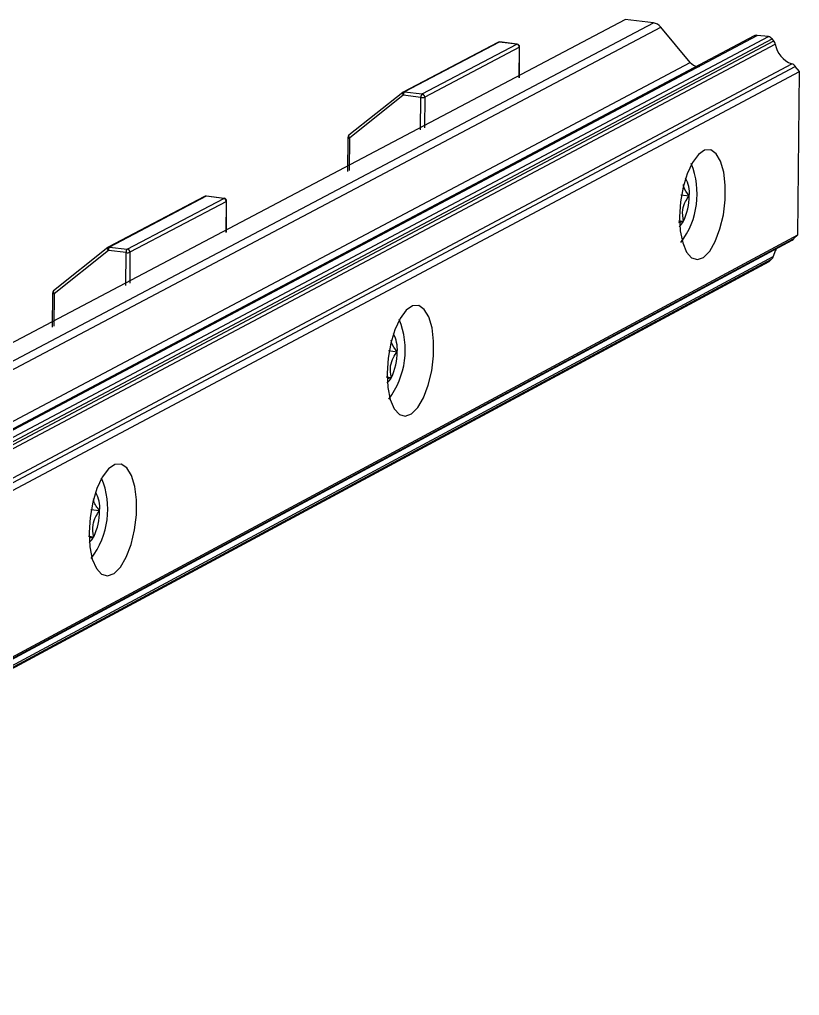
# Model space of a CAD drawing. Header units: millimetres. Extents: x 0 to 279, y 0 to 216.
# Drawn here: x 100.84 to 114.03, y 108.01 to 124.52 of the extents above; entities that cross this region are included whole.
import ezdxf

# ---------------------------------------------------------------- set-up
doc = ezdxf.new("R2010")
doc.units = ezdxf.units.MM

msp = doc.modelspace()

# ---------------------------------------------------------------- linework, layer by layer
at = {"color": 7, "linetype": 'Continuous', "lineweight": 25}
for p, q in [((83.455, 109.952), (111.081, 124.518)), ((111.557, 124.461), (111.081, 124.518)), ((112.181, 123.793), (111.682, 124.39)), ((85.372, 109.188), (113.594, 124.158)), ((113.263, 124.241), (85.375, 109.461)), ((108.926, 124.132), (107.324, 123.29)), ((108.95, 124.137), (107.349, 123.295)), ((109.247, 124.101), (108.95, 124.137)), ((109.253, 124.102), (108.956, 124.138)), ((113.502, 124.228), (113.312, 124.25)), ((113.594, 124.158), (113.565, 124.192)), ((107.646, 123.259), (109.247, 124.101)), ((109.291, 124.048), (107.69, 123.206)), ((109.291, 123.534), (109.295, 124.053)), ((85.366, 108.392), (114.029, 123.637)), ((85.367, 108.52), (113.958, 123.721)), ((85.368, 108.605), (113.899, 123.769)), ((112.344, 123.718), (112.307, 123.722)), ((114.029, 123.637), (113.958, 123.721)), ((114.002, 120.879), (114.029, 123.637)), ((107.318, 123.286), (106.408, 122.56)), ((107.349, 123.295), (107.646, 123.259)), ((107.328, 123.236), (106.417, 122.511)), ((107.625, 123.2), (107.328, 123.236)), ((106.389, 122.522), (106.384, 121.947)), ((103.967, 121.525), (102.335, 120.667)), ((103.992, 121.529), (102.36, 120.671)), ((102.659, 120.635), (104.29, 121.493)), ((104.29, 121.493), (103.992, 121.529)), ((104.296, 121.494), (103.998, 121.53)), ((112.02, 121.556), (112.165, 121.538)), ((104.335, 121.439), (102.704, 120.581)), ((104.335, 120.921), (104.339, 121.445)), ((111.982, 121.116), (112.067, 121.106)), ((85.358, 105.494), (114.002, 120.879)), ((85.359, 105.464), (113.93, 120.812)), ((113.93, 120.812), (114.002, 120.879)), ((85.359, 105.454), (113.905, 120.788)), ((102.329, 120.662), (101.413, 119.931)), ((102.36, 120.671), (102.659, 120.635)), ((102.339, 120.612), (101.422, 119.881)), ((102.638, 120.576), (102.339, 120.612)), ((85.361, 105.31), (113.558, 120.464)), ((85.361, 105.295), (113.514, 120.426)), ((113.529, 120.437), (113.558, 120.464)), ((101.394, 119.893), (101.39, 119.313)), ((107.078, 118.919), (107.225, 118.901)), ((107.038, 118.475), (107.126, 118.464)), ((102.042, 116.232), (102.192, 116.213)), ((102.002, 115.783), (102.092, 115.772))]:
    msp.add_line(p, q, dxfattribs=at)
at = {"color": 8, "linetype": 'Continuous', "lineweight": 25}
for p, q in [((83.95, 109.89), (111.557, 124.461)), ((84.167, 109.859), (111.682, 124.39)), ((85.372, 109.24), (113.565, 124.192)), ((85.373, 109.313), (113.502, 124.228)), ((85.375, 109.444), (113.312, 124.25)), ((85.372, 109.115), (113.62, 124.103)), ((109.287, 123.532), (109.291, 124.048)), ((85.318, 109.563), (112.181, 123.793)), ((85.382, 109.452), (112.307, 123.722)), ((107.62, 122.651), (107.625, 123.2)), ((107.69, 123.206), (107.686, 122.688)), ((106.417, 122.511), (106.413, 121.964)), ((104.331, 120.919), (104.335, 121.439)), ((85.361, 105.345), (113.585, 120.512)), ((102.634, 120.022), (102.638, 120.576)), ((102.704, 120.581), (102.7, 120.059)), ((85.361, 105.298), (113.529, 120.437)), ((101.422, 119.881), (101.419, 119.33))]:
    msp.add_line(p, q, dxfattribs=at)
at = {"color": 8, "linetype": 'Continuous', "lineweight": 25, "flags": 128}
for points in [[(108.956, 124.138), (108.954, 124.138), (108.95, 124.137)], [(109.253, 124.102), (109.251, 124.102), (109.247, 124.101)], [(109.291, 124.048), (109.294, 124.05), (109.295, 124.053), (109.295, 124.053)], [(107.318, 123.286), (107.316, 123.284), (107.314, 123.279), (107.313, 123.274), (107.313, 123.267), (107.315, 123.26), (107.318, 123.252), (107.323, 123.244), (107.328, 123.236)], [(106.389, 122.522), (106.389, 122.52), (106.392, 122.518), (106.396, 122.515), (106.402, 122.514), (106.409, 122.512), (106.417, 122.511)], [(106.408, 122.56), (106.406, 122.558), (106.403, 122.554), (106.402, 122.548), (106.403, 122.542), (106.405, 122.534), (106.408, 122.527), (106.412, 122.519), (106.417, 122.511)], [(103.998, 121.53), (103.996, 121.531), (103.992, 121.529)], [(104.296, 121.494), (104.294, 121.494), (104.29, 121.493)], [(104.335, 121.439), (104.338, 121.442), (104.339, 121.444), (104.339, 121.445)], [(102.329, 120.662), (102.327, 120.66), (102.324, 120.656), (102.324, 120.65), (102.324, 120.644), (102.326, 120.636), (102.329, 120.628), (102.333, 120.62), (102.339, 120.612)], [(101.394, 119.893), (101.394, 119.891), (101.397, 119.888), (101.401, 119.886), (101.407, 119.884), (101.414, 119.883), (101.422, 119.881)], [(101.413, 119.931), (101.411, 119.929), (101.408, 119.925), (101.407, 119.919), (101.408, 119.913), (101.41, 119.905), (101.413, 119.897), (101.417, 119.889), (101.422, 119.881)]]:
    msp.add_lwpolyline(points, dxfattribs=at)
at = {"color": 7, "linetype": 'Continuous', "lineweight": 25, "flags": 128}
for points in [[(112.001, 121.181), (112.013, 120.943), (112.053, 120.739), (112.118, 120.583), (112.203, 120.486), (112.302, 120.457), (112.407, 120.496), (112.511, 120.602), (112.605, 120.766), (112.684, 120.976), (112.741, 121.216), (112.771, 121.469), (112.774, 121.716), (112.748, 121.939), (112.695, 122.121), (112.619, 122.249), (112.527, 122.313), (112.424, 122.308), (112.319, 122.235), (112.218, 122.099), (112.131, 121.91), (112.062, 121.683), (112.018, 121.433), (112.001, 121.181)], [(107.054, 118.536), (107.067, 118.297), (107.108, 118.091), (107.174, 117.934), (107.261, 117.837), (107.361, 117.808), (107.469, 117.848), (107.574, 117.956), (107.67, 118.121), (107.75, 118.333), (107.808, 118.576), (107.839, 118.832), (107.841, 119.081), (107.814, 119.306), (107.76, 119.489), (107.683, 119.617), (107.588, 119.681), (107.483, 119.676), (107.376, 119.602), (107.274, 119.464), (107.185, 119.273), (107.115, 119.043), (107.071, 118.791), (107.054, 118.536)], [(102.013, 115.842), (102.026, 115.601), (102.068, 115.393), (102.136, 115.235), (102.225, 115.138), (102.327, 115.109), (102.437, 115.15), (102.544, 115.259), (102.642, 115.427), (102.723, 115.641), (102.782, 115.886), (102.813, 116.144), (102.815, 116.396), (102.787, 116.622), (102.731, 116.807), (102.653, 116.936), (102.556, 117), (102.449, 116.994), (102.34, 116.918), (102.236, 116.779), (102.145, 116.586), (102.075, 116.354), (102.03, 116.099), (102.013, 115.842)]]:
    msp.add_lwpolyline(points, dxfattribs=at)
at = {"color": 7, "linetype": 'Continuous', "lineweight": 25}
for centre, radius, start, end in [((111.53, 124.266), 0.197, 39.0388, 82.1562), ((108.95, 124.089), 0.0492, 82.5191, 119.204), ((113.302, 124.171), 0.0795, 82.7555, 119.3696), ((113.488, 124.13), 0.0985, 39.0519, 82.1638), ((113.511, 124.084), 0.11, 9.8845, 41.575), ((109.238, 124.049), 0.0529, 359.0377, 80.6909), ((109.246, 124.054), 0.0492, 359.7181, 82.5221), ((114.043, 124.173), 0.429, 189.3602, 250.3895), ((112.334, 123.917), 0.197, 219.042, 262.1454), ((113.868, 123.67), 0.104, 29.2609, 72.7135), ((107.348, 123.247), 0.0493, 119.2061, 128.2237), ((107.402, 123.243), 0.0742, 135.4924, 185.1367), ((107.699, 123.207), 0.0742, 135.5123, 185.1315), ((107.646, 123.337), 0.139, 261.0537, 288.4378), ((107.637, 123.207), 0.0531, 359.0577, 80.6544), ((106.438, 122.521), 0.0493, 128.2245, 179.724), ((110.935, 121.567), 1.363, 322.9117, 22.157), ((111.631, 121.584), 0.536, 355.1598, 28.2714), ((103.991, 121.481), 0.0496, 82.5001, 119.2027), ((104.281, 121.44), 0.0535, 359.0997, 80.5777), ((104.29, 121.445), 0.0497, 359.7378, 82.5055), ((111.181, 121.533), 0.983, 334.2354, 0.292), ((111.799, 121.236), 0.297, 311.4897, 334.1004), ((113.866, 120.856), 0.0785, 299.7957, 325.548), ((102.36, 120.623), 0.0498, 119.2048, 128.2285), ((102.413, 120.619), 0.0747, 135.2776, 185.1606), ((102.712, 120.582), 0.0747, 135.2975, 185.1554), ((102.66, 120.713), 0.139, 261.0223, 288.5522), ((102.65, 120.582), 0.0536, 359.1201, 80.5404), ((113.502, 120.528), 0.0847, 311.4722, 349.3613), ((113.931, 120.445), 0.352, 147.6434, 168.9793), ((113.476, 120.493), 0.0771, 299.6824, 313.0485), ((101.443, 119.892), 0.0497, 128.2282, 179.7408), ((105.994, 118.928), 1.366, 322.6858, 22.3365), ((106.695, 118.946), 0.532, 355.1415, 28.8615), ((106.239, 118.895), 0.986, 334.0872, 0.3449), ((106.856, 118.596), 0.3, 310.9564, 333.9941), ((100.961, 116.239), 1.369, 322.4563, 22.5185), ((101.665, 116.258), 0.529, 355.1232, 29.4646), ((101.204, 116.206), 0.988, 333.9365, 0.3985), ((101.819, 115.906), 0.303, 310.4223, 333.8849)]:
    msp.add_arc(centre, radius, start, end, dxfattribs=at)
at = {"color": 8, "linetype": 'Continuous', "lineweight": 25}
for centre, radius, start, end in [((108.945, 124.097), 0.0397, 82.767, 119.3323), ((107.344, 123.256), 0.0395, 82.6359, 119.4367), ((103.986, 121.49), 0.0398, 82.6879, 119.3287), ((102.355, 120.632), 0.0397, 82.5534, 119.4359)]:
    msp.add_arc(centre, radius, start, end, dxfattribs=at)
at = {"color": 7, "linetype": 'Continuous', "lineweight": 25}
for points, knots in [([(112.165, 121.538), (112.123, 121.589), (112.072, 121.654), (112.066, 121.715), (112.065, 121.728)], [0, 0, 0, 0, 0.796812, 1, 1, 1, 1]), ([(112.067, 121.106), (112.056, 121.171), (112.038, 121.282), (112.092, 121.434), (112.142, 121.506), (112.165, 121.538)], [0, 0, 0, 0, 0.439122, 0.751371, 1, 1, 1, 1]), ([(111.989, 121.087), (111.996, 121.089), (112.017, 121.097), (112.047, 121.102), (112.067, 121.106)], [0, 0, 0, 0, 0.342486, 1, 1, 1, 1]), ([(107.225, 118.901), (107.183, 118.952), (107.13, 119.018), (107.125, 119.082), (107.124, 119.095)], [0, 0, 0, 0, 0.781098, 1, 1, 1, 1]), ([(107.126, 118.464), (107.115, 118.53), (107.097, 118.642), (107.151, 118.795), (107.202, 118.868), (107.225, 118.901)], [0, 0, 0, 0, 0.439122, 0.751371, 1, 1, 1, 1]), ([(107.061, 118.449), (107.064, 118.45), (107.081, 118.456), (107.106, 118.461), (107.126, 118.464)], [0, 0, 0, 0, 0.1684548, 1, 1, 1, 1]), ([(102.192, 116.213), (102.15, 116.265), (102.095, 116.333), (102.09, 116.398), (102.088, 116.413)], [0, 0, 0, 0, 0.7660251, 1, 1, 1, 1]), ([(102.092, 115.772), (102.081, 115.839), (102.063, 115.952), (102.118, 116.107), (102.169, 116.181), (102.192, 116.213)], [0, 0, 0, 0, 0.439122, 0.751371, 1, 1, 1, 1]), ([(102.025, 115.757), (102.028, 115.758), (102.046, 115.764), (102.071, 115.769), (102.092, 115.772)], [0, 0, 0, 0, 0.182087, 1, 1, 1, 1])]:
    msp.add_open_spline(points, degree=3, knots=knots, dxfattribs=at)

doc.saveas('drawing.dxf')
